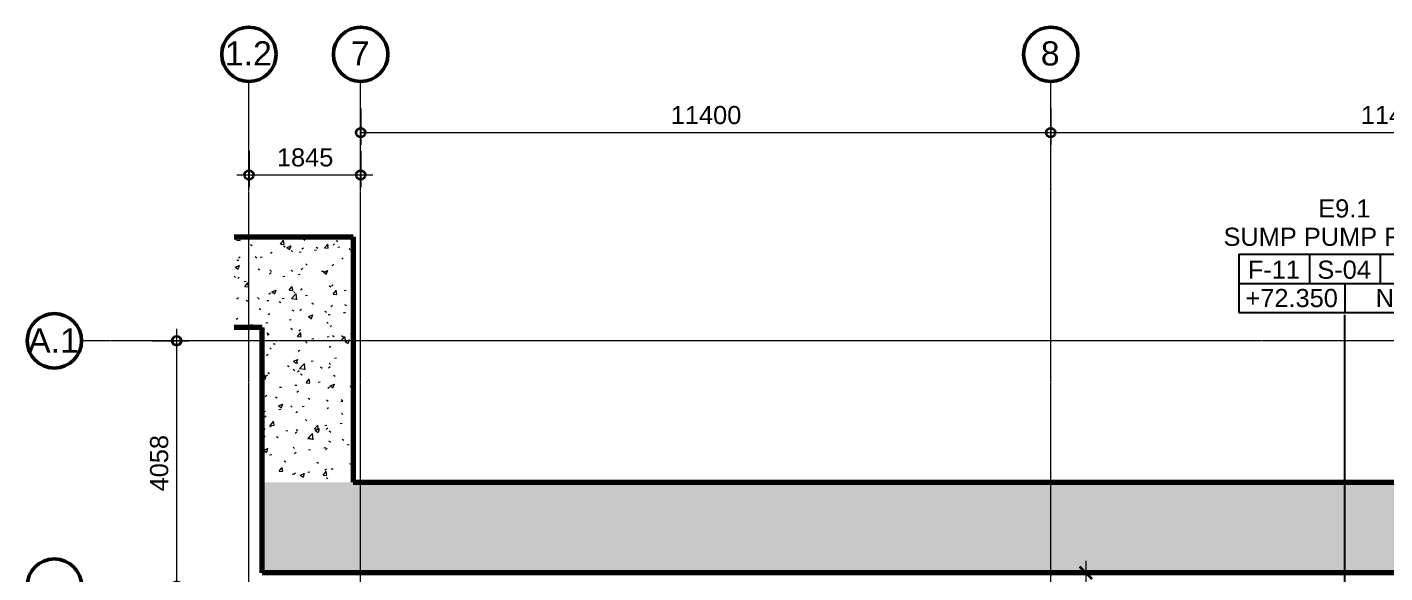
# Model space of a CAD drawing. Header units: millimetres. Extents: x -853228 to -774636, y -17776 to 22455.
# Drawn here: x -852792 to -830362, y 12414 to 21440 of the extents above; entities that cross this region are included whole.
import ezdxf

# ---------------------------------------------------------------- set-up
doc = ezdxf.new("R2010")
doc.units = ezdxf.units.MM
doc.linetypes.add('DPA_Grid _ Level 100', pattern=[10, 5.5, -1.6, 1.3, -1.6])
for name, color, linetype, lineweight in [('A-ANNO-DIMS', 1, 'Continuous', 9), ('A-ANNO-DIMS-100', 1, 'Continuous', 9), ('A-FLOR-E', 2, 'Continuous', 35), ('A-ROOM-IDEN', 3, 'Continuous', 25), ('A-ROOM-LINE', 3, 'Continuous', 25), ('A-WALL', 5, 'Continuous', 35), ('A-WALL-PATT', 1, 'Continuous', 35), ('S-GRID', 251, 'Continuous', 9), ('S-GRID-IDEN', 3, 'Continuous', 50)]:
    doc.layers.add(name, color=color, linetype=linetype, lineweight=lineweight)
doc.styles.add('Arial', font='arial.ttf', dxfattribs={"height": 400})
doc.styles.add('Arial_2', font='arial.ttf', dxfattribs={"height": 300})
doc.dimstyles.new('DPA-DIM-3_0_C-C', dxfattribs={"dimscale": 304.8, "dimtxt": 306.07782, "dimasz": 0.492126, "dimexe": 0.656168, "dimexo": 0.0625, "dimgap": 0.164042, "dimtad": 1, "dimdec": 0, "dimzin": 0, "dimdsep": 46, "dimtxsty": 'Arial_2', "dimblk1": 'DOTBLANK', "dimblk2": 'DOTBLANK', "dimsah": 1, "dimcen": 0.09, "dimdle": 0.656168, "dimadec": 8, "dimazin": 0, "dimtfac": 1, "dimtdec": 4, "dimtix": 1, "dimtmove": 0, "dimatfit": 3, "dimfxl": 1.312336, "dimfxlon": 1, "dimtvp": 1, "dimtolj": 1, "dimtzin": 0, "dimarcsym": 2})
doc.dimstyles.new('DPA-DIM-3_0_T-T', dxfattribs={"dimscale": 304.8, "dimtxt": 306.07782, "dimasz": 0.656168, "dimexe": 0.656168, "dimexo": 0.0625, "dimgap": 0.164042, "dimtad": 1, "dimdec": 0, "dimzin": 0, "dimdsep": 46, "dimtxsty": 'Arial_2', "dimblk1": 'OBLIQUE', "dimblk2": 'OBLIQUE', "dimsah": 1, "dimcen": 0.09, "dimdle": 0.656168, "dimadec": 8, "dimazin": 0, "dimtfac": 1, "dimtdec": 4, "dimtix": 1, "dimtmove": 0, "dimatfit": 3, "dimfxl": 1.312336, "dimfxlon": 1, "dimtvp": 1, "dimtolj": 1, "dimtzin": 0, "dimarcsym": 2})
pattern_1 = [(50, (0, 0), (728.7365, -63.75582), [76.2, -838.2]), (355, (0, 0), (-140.9716, 764.2276), [60.96, -670.56]), (100.451, (60.7, -5.3), (587.77, 700.46675), [64.76, -712.36]), (46.184, (0, 203.2), (1084.3162, -168.171), [114.3, -1257.3]), (96.636, (90.4, 189.2), (949.6099, 989.7098), [97.14, -1068.54]), (351.184, (0, 203.2), (949.6206, 989.7012), [91.44, -1005.84]), (21, (101.6, 152.4), (606.45787, -409.06057), [76.2, -838.2]), (326, (101.6, 152.4), (247.20834, 736.7529), [60.96, -670.56]), (71.451, (152.14, 118.3), (853.66825, 327.6855), [64.76, -712.36]), (37.5, (0, 0), (12.35469, 338.22012), [33.528, -628.904, 33.528, -647.192, -673.1]), (37.5, (0, 0), (12.35469, 338.22012), [-1343.152, 33.528, -639.572]), (7.5, (0, 0), (267.27887, 400.72213), [33.528, -354.584, 33.528, -613.664, -256.54]), (7.5, (0, 0), (267.27887, 400.72213), [-1035.304, 33.528, -223.012]), (327.5, (-226.57, 0), (542.36333, -22.915345), [33.528, -220.472, 33.528, -758.952, -1051.56]), (327.5, (-226.57, 0), (542.36333, -22.915345), [-1046.48, 33.528, -1018.032]), (317.5, (-328.17, 0), (592.51696, 101.7071), [33.528, -296.672, 33.528, -492.76, -746.76]), (317.5, (-328.17, 0), (592.51696, 101.7071), [-856.488, 33.528, -713.232])]

# ---------------------------------------------------------------- blocks, each defined once
blk = doc.blocks.new('Grid - 100 Scale-2291345-4281-01 ENLARGED LOWER PLATFORM LEVEL - REFLECTED CEILING PLAN - SHEET 2')
at = {"layer": 'S-GRID-IDEN'}
blk.add_circle((0, 0), 4.5, dxfattribs=at)
blk = doc.blocks.new('DIMBLOCK1-4281-01 ENLARGED LOWER PLATFORM LEVEL - REFLECTED CEILING PLAN - SHEET 2')
at = {"layer": 'A-ANNO-DIMS-100'}
for p, q in [((-847282, 20096), (-847282, 19496)), ((-847282, 19696), (-847282, 20096)), ((-835882, 20096), (-835882, 19496)), ((-835882, 19696), (-835882, 20096)), ((-847282, 19696), (-835882, 19696))]:
    blk.add_line(p, q, dxfattribs=at)
at = {"layer": 'A-ANNO-DIMS-100', "lineweight": 35}
for centre in [(-847282, 19696), (-835882, 19696)]:
    blk.add_circle(centre, 75, dxfattribs=at)
at = {"layer": 'A-ANNO-DIMS-100', "color": 0, "insert": (-842159, 20136), "char_height": 300, "width": 1384.41, "attachment_point": 1, "line_spacing_factor": 0.941778, "style": 'Arial_2'}
blk.add_mtext('11400', dxfattribs=at)
blk = doc.blocks.new('_DotBlank')
at = {"color": 0, "linetype": 'ByBlock', "lineweight": -2}
blk.add_line((-0.5, 0), (-1, 0), dxfattribs=at)
blk.add_circle((0, 0), 0.5, dxfattribs=at)
blk = doc.blocks.new('DIMBLOCK2-4281-01 ENLARGED LOWER PLATFORM LEVEL - REFLECTED CEILING PLAN - SHEET 2')
at = {"layer": 'A-ANNO-DIMS-100'}
for p, q in [((-835882, 20096), (-835882, 19496)), ((-835882, 19696), (-835882, 20096)), ((-824482, 20096), (-824482, 19496)), ((-824482, 19696), (-824482, 20096)), ((-835882, 19696), (-824482, 19696))]:
    blk.add_line(p, q, dxfattribs=at)
at = {"layer": 'A-ANNO-DIMS-100', "lineweight": 35}
for centre in [(-835882, 19696), (-824482, 19696)]:
    blk.add_circle(centre, 75, dxfattribs=at)
at = {"layer": 'A-ANNO-DIMS-100', "color": 0, "insert": (-830759, 20136), "char_height": 300, "width": 1384.41, "attachment_point": 1, "line_spacing_factor": 0.941778, "style": 'Arial_2'}
blk.add_mtext('11400', dxfattribs=at)
blk = doc.blocks.new('DIMBLOCK12-4281-01 ENLARGED LOWER PLATFORM LEVEL - REFLECTED CEILING PLAN - SHEET 2')
at = {"layer": 'A-ANNO-DIMS-100'}
for p, q in [((-835301, 12614), (-835301, 7944)), ((-834901, 12414), (-835501, 12414)), ((-835301, 12414), (-834901, 12414)), ((-834901, 8144), (-835501, 8144)), ((-835301, 8144), (-834901, 8144))]:
    blk.add_line(p, q, dxfattribs=at)
at = {"layer": 'A-ANNO-DIMS-100', "lineweight": 35}
for p, q in [((-835301, 12414), (-835401, 12514)), ((-835301, 12414), (-835201, 12314)), ((-835301, 8144), (-835401, 8244)), ((-835301, 8144), (-835201, 8044))]:
    blk.add_line(p, q, dxfattribs=at)
at = {"layer": 'A-ANNO-DIMS-100', "color": 0, "insert": (-835741, 9818), "char_height": 300, "width": 1107.53, "attachment_point": 1, "rotation": 90, "line_spacing_factor": 0.941778, "style": 'Arial_2'}
blk.add_mtext('4270', dxfattribs=at)
blk = doc.blocks.new('_Oblique')
at = {"color": 0, "linetype": 'ByBlock', "lineweight": -2}
blk.add_line((-0.5, -0.5), (0.5, 0.5), dxfattribs=at)
blk = doc.blocks.new('DPA_Room Tag Box - Standard-4486259-4281-01 ENLARGED LOWER PLATFORM LEVEL - REFLECTED CEILING PLAN - SHEET 2')
at = {"layer": 'A-ROOM-LINE'}
for p, q in [((-17.5, -2.94), (-17.5, -12.6)), ((-17.5, -2.94), (17.5, -2.94)), ((-5.83, -2.94), (-5.83, -7.77)), ((5.83, -2.94), (5.83, -7.77)), ((17.5, -2.94), (17.5, -12.6)), ((-17.5, -7.77), (17.5, -7.77)), ((0, -7.77), (0, -12.6)), ((-17.5, -12.6), (17.5, -12.6))]:
    blk.add_line(p, q, dxfattribs=at)
blk = doc.blocks.new('DIMBLOCK21-4281-01 ENLARGED LOWER PLATFORM LEVEL - REFLECTED CEILING PLAN - SHEET 2')
at = {"layer": 'A-ANNO-DIMS-100'}
for p, q in [((-850322, 11994), (-850322, 16452)), ((-850722, 16252), (-850122, 16252)), ((-850322, 16252), (-850722, 16252)), ((-850722, 12194), (-850122, 12194)), ((-850322, 12194), (-850722, 12194))]:
    blk.add_line(p, q, dxfattribs=at)
at = {"layer": 'A-ANNO-DIMS-100', "lineweight": 35}
for centre in [(-850322, 16252), (-850322, 12194)]:
    blk.add_circle(centre, 75, dxfattribs=at)
at = {"layer": 'A-ANNO-DIMS-100', "color": 0, "insert": (-850762, 13762), "char_height": 300, "width": 1107.53, "attachment_point": 1, "rotation": 90, "line_spacing_factor": 0.941778, "style": 'Arial_2'}
blk.add_mtext('4058', dxfattribs=at)
blk = doc.blocks.new('DIMBLOCK22-4281-01 ENLARGED LOWER PLATFORM LEVEL - REFLECTED CEILING PLAN - SHEET 2')
at = {"layer": 'A-ANNO-DIMS-100'}
for p, q in [((-849127, 19396), (-849127, 18796)), ((-849127, 18996), (-849127, 19396)), ((-847282, 19396), (-847282, 18796)), ((-847282, 18996), (-847282, 19396)), ((-849327, 18996), (-847082, 18996))]:
    blk.add_line(p, q, dxfattribs=at)
at = {"layer": 'A-ANNO-DIMS-100', "lineweight": 35}
for centre in [(-849127, 18996), (-847282, 18996)]:
    blk.add_circle(centre, 75, dxfattribs=at)
at = {"layer": 'A-ANNO-DIMS-100', "color": 0, "insert": (-848666, 19436), "char_height": 300, "width": 1107.53, "attachment_point": 1, "line_spacing_factor": 0.941778, "style": 'Arial_2'}
blk.add_mtext('1845', dxfattribs=at)

msp = doc.modelspace()

# ---------------------------------------------------------------- hatches: boundary and pattern name
at = {"layer": 'A-WALL-PATT', "lineweight": 9}
h = msp.add_hatch(dxfattribs=at)
h.set_pattern_fill('FP_1', color=256, style=0, pattern_type=2)
h.set_pattern_definition(pattern_1)
h.paths.add_polyline_path([(-849372.5, 16472), (-848907.4, 16472), (-848907.4, 17972), (-849372.5, 17972)])
h = msp.add_hatch(dxfattribs=at)
h.set_pattern_fill('FP_1', color=256, style=0, pattern_type=2)
h.set_pattern_definition(pattern_1)
h.paths.add_polyline_path([(-847407.4, 13914), (-847407.4, 17972), (-848907.4, 17972), (-848907.4, 13914)])
h = msp.add_hatch(dxfattribs=at)
h.set_pattern_fill('FP_1', color=256, style=0, pattern_type=2)
h.set_pattern_definition(pattern_1)
h.paths.add_polyline_path([(-778775, 12414), (-778775, 13914), (-848907.4, 13914), (-848907.4, 12414), (-785882.4, 12414)])

# ---------------------------------------------------------------- linework, layer by layer
at = {"layer": 'A-FLOR-E'}
for p, q in [((-849372.5, 16472), (-848907.4, 16472)), ((-848907.4, 16472), (-849372.5, 16472)), ((-849372.5, 16472), (-848907.4, 16472)), ((-848907.4, 16472), (-849372.5, 16472)), ((-848907.4, 16472), (-848907.4, 12414)), ((-848907.4, 12414), (-848907.4, 16472)), ((-848907.4, 16472), (-848907.4, 12414)), ((-848907.4, 12414), (-848907.4, 16472)), ((-848907.4, 12414), (-778775, 12414)), ((-778775, 12414), (-848907.4, 12414))]:
    msp.add_line(p, q, dxfattribs=at)
at = {"layer": 'A-ROOM-IDEN'}
msp.add_line((-831022.7, 8672.9), (-831022.7, 16679.1), dxfattribs=at)
at = {"layer": 'A-WALL', "color": 7, "lineweight": 70}
for p, q in [((-849372.5, 17972), (-848907.4, 17972)), ((-848907.4, 17972), (-847407.4, 17972)), ((-847407.4, 17972), (-847407.4, 13914)), ((-848907.4, 16472), (-849372.5, 16472)), ((-848907.4, 13914), (-848907.4, 16472)), ((-848907.4, 12414), (-848907.4, 13914)), ((-847407.4, 13914), (-778775, 13914)), ((-808182.4, 12414), (-848907.4, 12414))]:
    msp.add_line(p, q, dxfattribs=at)
at = {"layer": 'S-GRID', "linetype": 'DPA_Grid _ Level 100'}
for p, q in [((-849127.4, -17775.6), (-849127.4, 20540.3)), ((-847282.4, -17775.6), (-847282.4, 20540.3)), ((-835882.4, -17775.6), (-835882.4, 20540.3)), ((-778882.4, 16252), (-851892.1, 16252))]:
    msp.add_line(p, q, dxfattribs=at)

# ---------------------------------------------------------------- block references
at = {"layer": 'A-ROOM-IDEN', "xscale": 99.99999999999993, "yscale": 99.99999999999993, "zscale": 99.99999999999993}
msp.add_blockref('DPA_Room Tag Box - Standard-4486259-4281-01 ENLARGED LOWER PLATFORM LEVEL - REFLECTED CEILING PLAN - SHEET 2', (-831022.7, 17979.1), dxfattribs=at)
at = {"layer": 'S-GRID-IDEN', "xscale": 99.99999999999993, "yscale": 99.99999999999993, "zscale": 99.99999999999993}
for p in [(-849127.4, 20990.3), (-847282.4, 20990.3), (-835882.4, 20990.3)]:
    msp.add_blockref('Grid - 100 Scale-2291345-4281-01 ENLARGED LOWER PLATFORM LEVEL - REFLECTED CEILING PLAN - SHEET 2', p, dxfattribs=at)
at = {"layer": 'S-GRID-IDEN', "xscale": 99.99999999999993, "yscale": 99.99999999999993, "zscale": 99.99999999999993, "rotation": 89.9999999999998}
for p in [(-852342.1, 16252), (-852342.1, 12194)]:
    msp.add_blockref('Grid - 100 Scale-2291345-4281-01 ENLARGED LOWER PLATFORM LEVEL - REFLECTED CEILING PLAN - SHEET 2', p, dxfattribs=at)

# ---------------------------------------------------------------- texts
at = {"layer": 'A-ROOM-IDEN', "lineweight": 9, "char_height": 300, "attachment_point": 1, "style": 'Arial_2'}
for s, insert, width in [('E9.1', (-831462.3, 18591.7), 1066.244), ('SUMP PUMP ROOM', (-833027.2, 18122.8), 4850.209), ('F-11', (-832625.4, 17578.6), 1058.227), ('S-04', (-831477.2, 17578.6), 1090.295), ('+72.350', (-832664.4, 17109.9), 1883.966), ('N/A', (-830513.6, 17109.9), 857.806)]:
    msp.add_mtext(s, dxfattribs=dict(at, insert=insert, width=width))
at = {"layer": 'S-GRID-IDEN', "lineweight": 9, "char_height": 400, "attachment_point": 1, "style": 'Arial'}
for s, insert, width in [('1.2', (-849525.2, 21206.2), 945.991), ('7', (-847445.7, 21206.2), 376.793), ('8', (-836045.7, 21206.2), 376.793), ('A.1', (-852776.3, 16455.9), 1026.16)]:
    msp.add_mtext(s, dxfattribs=dict(at, insert=insert, width=width))

# ---------------------------------------------------------------- dimensions: what is measured, and where the dimension line sits
at = {"layer": 'A-ANNO-DIMS'}
for base, p1, p2, override, picture, middle in [((-835882.4, 19696.3), (-847282.4, 20096.3), (-835882.4, 20096.3), {"dimpost": '<>', "dimfxl": 11400}, 'DIMBLOCK1-4281-01 ENLARGED LOWER PLATFORM LEVEL - REFLECTED CEILING PLAN - SHEET 2', (-841582.4, 19899.4)), ((-824482.4, 19696.3), (-835882.4, 20096.3), (-824482.4, 20096.3), {"dimpost": '<>', "dimfxl": 11400}, 'DIMBLOCK2-4281-01 ENLARGED LOWER PLATFORM LEVEL - REFLECTED CEILING PLAN - SHEET 2', (-830182.4, 19899.4)), ((-847282.4, 18996.3), (-849127.4, 19396.3), (-847282.4, 19396.3), {"dimpost": '<>', "dimfxl": 1844.999993}, 'DIMBLOCK22-4281-01 ENLARGED LOWER PLATFORM LEVEL - REFLECTED CEILING PLAN - SHEET 2', (-848204.9, 19199.4))]:
    dim = msp.add_linear_dim(base=base, p1=p1, p2=p2, dimstyle='DPA-DIM-3_0_C-C', override=override, dxfattribs=at)
    dim.commit()
    dim.dimension.update_dxf_attribs({"geometry": picture, "text_midpoint": middle})
for base, p1, p2, dimstyle, override, picture, middle in [((-850322.3, 16252), (-850722.3, 12194), (-850722.3, 16252), 'DPA-DIM-3_0_C-C', {"dimpost": '<>', "dimfxl": 4057.997178}, 'DIMBLOCK21-4281-01 ENLARGED LOWER PLATFORM LEVEL - REFLECTED CEILING PLAN - SHEET 2', (-850525.5, 14223)), ((-835301.4, 8144), (-834901.4, 12414), (-834901.4, 8144), 'DPA-DIM-3_0_T-T', {"dimpost": '<>', "dimfxl": 4270.002735}, 'DIMBLOCK12-4281-01 ENLARGED LOWER PLATFORM LEVEL - REFLECTED CEILING PLAN - SHEET 2', (-835504.6, 10279))]:
    dim = msp.add_linear_dim(base=base, p1=p1, p2=p2, angle=90, dimstyle=dimstyle, override=override, dxfattribs=at)
    dim.commit()
    dim.dimension.update_dxf_attribs({"geometry": picture, "text_midpoint": middle})

doc.saveas('drawing.dxf')
